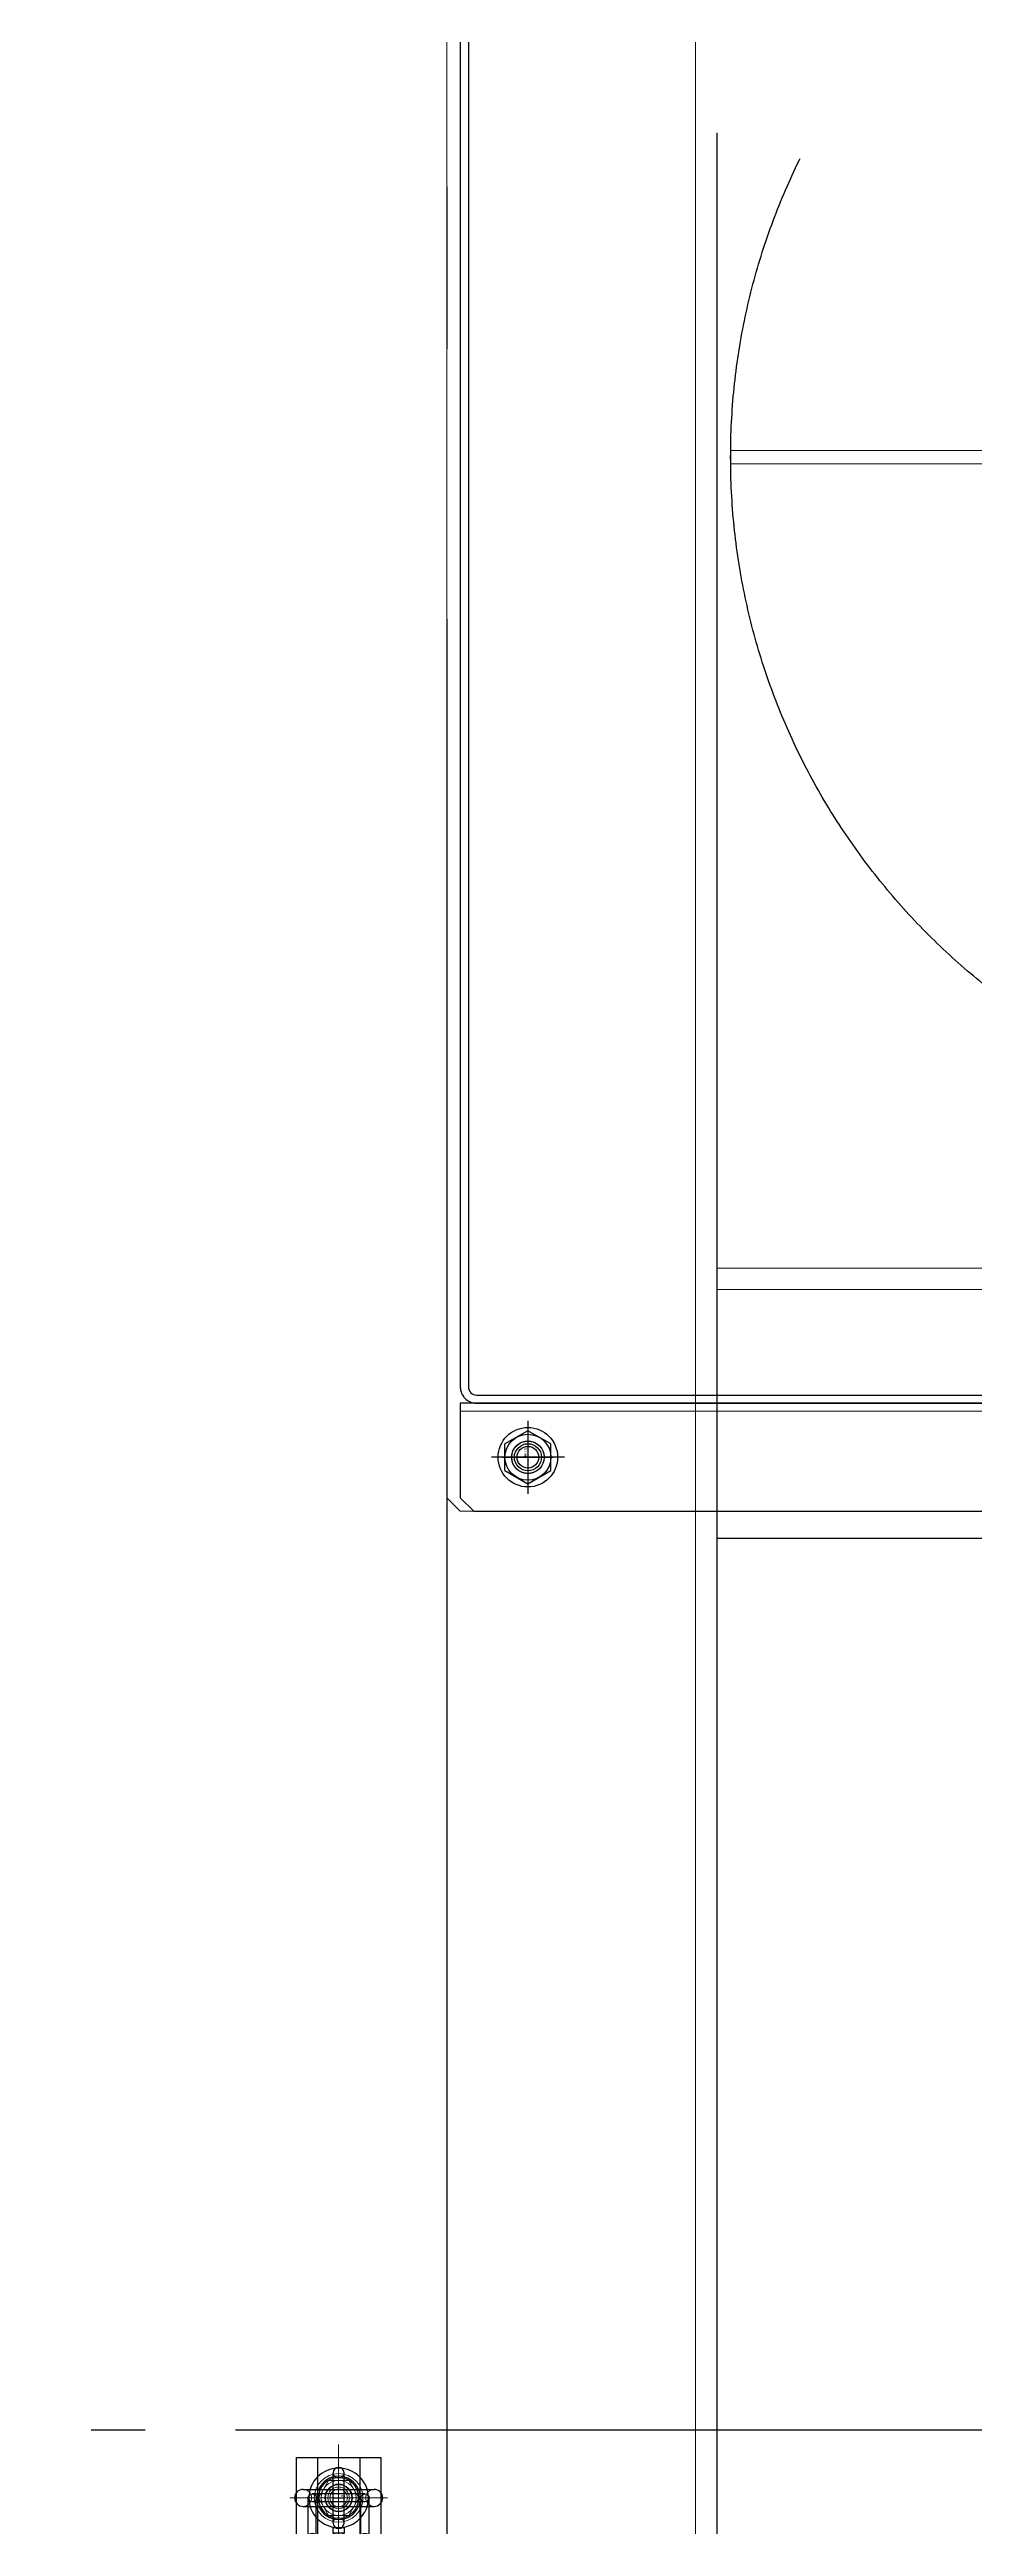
# Model space of a CAD drawing. Units: millimetres at full size. Extents: x -18456 to 18937, y -12290 to 13871.
# Drawn here: x 2088 to 3115, y 2267 to 5016 of the extents above; entities that cross this region are included whole.
import ezdxf
from ezdxf.enums import TextEntityAlignment as Align

# ---------------------------------------------------------------- set-up
doc = ezdxf.new("R2010")
doc.units = ezdxf.units.MM
doc.header["$LTSCALE"] = 100
doc.linetypes.add('CHAIN2', pattern=[12, 9, -1, 1, -1])
doc.linetypes.add('DOUBLE_CHAIN2', pattern=[12.8, 9, -1, 0.6, -0.6, 0.6, -1])
for name, color, linetype in [('0-2_0', 2, 'Continuous'), ('0-3_06_PHANTOM', 2, 'DOUBLE_CHAIN2'), ('0-6_10_DRAFT', 1, 'Continuous')]:
    doc.layers.add(name, color=color, linetype=linetype)
doc.layers.add('0-7_05_CENTER', color=2, linetype='CHAIN2', lineweight=18)
doc.layers.add('0-8_04_HIDDEN', color=7, linetype='Continuous', lineweight=18)
doc.styles.add('ＭＳ ゴシック', font='')
doc.styles.get('ＭＳ ゴシック').set_extended_font_data('MS Gothic')

# ---------------------------------------------------------------- blocks, each defined once
blk = doc.blocks.new('A$C54C30508_1')
at = {"layer": '0-2_0', "color": 134}
for p, q in [((-25, -26), (-25, -1414)), ((-22, -26), (-22, -1414)), ((-19, -1417), (175, -1417)), ((-19, -1420), (175, -1420))]:
    blk.add_line(p, q, dxfattribs=at)
blk.add_lwpolyline([(175, -1420), (-25, -1420), (-25, -1455), (-20, -1460), (670, -1460), (675, -1455), (675, -1420), (475, -1420)], dxfattribs=at)
for radius in [6, 3]:
    blk.add_arc((-19, -1414), radius, 180, 270, dxfattribs=at)
at = {"layer": '0-6_10_DRAFT'}
for p, q in [((0, -1430.66), (0, -1449.34)), ((-9.34, -1440), (9.34, -1440))]:
    blk.add_line(p, q, dxfattribs=at)
blk.add_circle((0, -1440), 6, dxfattribs=at)
at = {"layer": '0-8_04_HIDDEN'}
blk.add_line((-25, -1423), (675, -1423), dxfattribs=at)
blk = doc.blocks.new('M8Tz_2')
at = {"layer": '0-2_0'}
for radius in [4, 3.25]:
    blk.add_circle((0, 0), radius, dxfattribs=at)
at = {"layer": '0-7_05_CENTER'}
for p, q in [((6.92, 0), (-6.92, 0)), ((0, -6.92), (0, 6.92))]:
    blk.add_line(p, q, dxfattribs=at)
blk = doc.blocks.new('A$C479A4CA0_1')
at = {"layer": '0-7_05_CENTER'}
for p, q in [((0, -21.67), (0, 21.67)), ((21.67, 0), (-21.67, 0))]:
    blk.add_line(p, q, dxfattribs=at)
at = {"layer": '0-8_04_HIDDEN'}
for p, q in [((2.5, 250), (-2.5, 250)), ((-2.5, 14.79), (-2.5, 250)), ((2.5, 250), (2.5, 14.79)), ((2.5, 150), (-2.5, 150)), ((2.5, 65), (-2.5, 65)), ((2.5, 40), (-2.5, 40)), ((-2.5, 15), (2.5, 15)), ((-2.5, 14.79), (-2.5, -14.79)), ((2.5, 14.79), (2.5, -14.79)), ((8.5, 4), (11.84, 4)), ((8.5, 4), (8.5, -4)), ((8.5, -4), (11.84, -4)), ((-2.5, -14.79), (-2.5, -250)), ((-2.5, -15), (2.5, -15)), ((2.5, -250), (2.5, -14.79)), ((2.5, -40), (-2.5, -40)), ((2.5, -65), (-2.5, -65)), ((2.5, -150), (-2.5, -150)), ((2.5, -250), (-2.5, -250))]:
    blk.add_line(p, q, dxfattribs=at)
at = {"layer": '0-8_04_HIDDEN', "color": 3}
for points in [[(-2.5, 14.79), (-4.5, 14.31), (-2.5, 17)], [(2.5, 14.79), (4.5, 14.31), (2.5, 17)], [(-2.5, -14.79), (-4.5, -14.31), (-2.5, -17)], [(2.5, -14.79), (4.5, -14.31), (2.5, -17)]]:
    blk.add_lwpolyline(points, close=True, dxfattribs=at)
at = {"layer": '0-8_04_HIDDEN'}
for radius in [15, 12.5]:
    blk.add_circle((0, 0), radius, dxfattribs=at)
blk.add_blockref('M8Tz_2', (0, 0), dxfattribs=at)
blk = doc.blocks.new('10b_2')
at = {"layer": '0-2_0', "color": 134, "linetype": 'CHAIN2'}
for p, q in [((0, -13.51), (0, 13.51)), ((13.51, 0), (-13.51, 0))]:
    blk.add_line(p, q, dxfattribs=at)
at = {"layer": '0-2_0', "color": 134}
for q in [(-9.8, 0), (4.9, 8.49)]:
    blk.add_line((-4.9, 8.49), q, dxfattribs=at)
for points in [[(-9.8, 0), (-4.9, -8.49), (4.9, -8.49)], [(4.9, -8.49), (9.8, 0), (4.9, 8.49)]]:
    blk.add_lwpolyline(points, dxfattribs=at)
for radius in [11, 8.49, 5, 4]:
    blk.add_circle((0, 0), radius, dxfattribs=at)
at = {"layer": '0-6_10_DRAFT', "style": 'ＭＳ ゴシック', "width": 1.8}
blk.add_text('M10', height=0.916, dxfattribs=at).set_placement((0.26, 0.12), align=Align.BOTTOM_LEFT)
blk = doc.blocks.new('A$C64556005')
at = {"layer": '0-7_05_CENTER'}
for p, q in [((-1440, 9.34), (-1440, -9.34)), ((-1430.66, 0), (-1449.34, 0))]:
    blk.add_line(p, q, dxfattribs=at)
at = {"layer": '0-8_04_HIDDEN'}
for p, q in [((-1420, 19), (-1420, -669)), ((-1417, 19), (-1417, -669)), ((-26, 25), (-1414, 25)), ((-26, 22), (-1414, 22))]:
    blk.add_line(p, q, dxfattribs=at)
blk.add_lwpolyline([(15, -680), (-1455, -680), (-1460, -675), (-1460, 25), (-1455, 30), (15, 30), (20, 25), (20, -675)], close=True, dxfattribs=at)
blk.add_circle((-1440, 0), 6, dxfattribs=at)
for radius in [6, 3]:
    blk.add_arc((-1414, 19), radius, 90, 180, dxfattribs=at)
blk = doc.blocks.new('A$C049B7EE3_1')
at = {"layer": '0-3_06_PHANTOM', "color": 7}
blk.add_circle((370, 325), 250.01, dxfattribs=at)
at = {"layer": '0-2_0', "rotation": 270}
blk.add_blockref('A$C54C30508_1', (1440, 650), dxfattribs=at)
at = {"layer": '0-8_04_HIDDEN'}
for name, p in [('A$C64556005', (1440, 650)), ('10b_2', (0, 650))]:
    blk.add_blockref(name, p, dxfattribs=at)
at = {"layer": '0-8_04_HIDDEN', "rotation": 180}
blk.add_blockref('A$C479A4CA0_1', (370, 325), dxfattribs=at)
blk = doc.blocks.new('A$C092B7092_1_1')
at = {"layer": '0-3_06_PHANTOM', "color": 7}
blk.add_line((2065, -620), (2590, -620), dxfattribs=at)
blk.add_lwpolyline([(2065, 1000), (1965, 1000), (1965, -1000), (2065, -1000)], close=True, dxfattribs=at)
blk.add_circle((1995, -590), 6, dxfattribs=at)
at = {"layer": '0-7_05_CENTER'}
for p, q in [((1995, -579.05), (1995, -600.95)), ((2005.95, -590), (1984.05, -590))]:
    blk.add_line(p, q, dxfattribs=at)
at = {"layer": '0-8_04_HIDDEN'}
for p, q in [((2057, -1000), (2057, 1000)), ((2065, -528), (2682, -528))]:
    blk.add_line(p, q, dxfattribs=at)
blk.add_lwpolyline([(2065, -520), (2590, -520), (2682, -520)], dxfattribs=at)
blk = doc.blocks.new('A$C0CFD4AA6')
at = {"layer": '0-2_0', "color": 3}
for p, q in [((-7.8, 40), (-7.8, 0)), ((7.79, 40), (7.79, 0))]:
    blk.add_line(p, q, dxfattribs=at)
at = {"layer": '0-2_0', "color": 134}
for p, q in [((-8.01, 0), (-8.01, -33.92)), ((7.99, 0), (7.99, -33.92)), ((7.99, -10), (-8.01, -10)), ((-6.92, -10), (-6.92, -35)), ((6.91, -10), (6.91, -35))]:
    blk.add_line(p, q, dxfattribs=at)
blk.add_lwpolyline([(-15.6, 40), (15.58, 40), (15.58, 0), (-15.6, 0)], close=True, dxfattribs=at)
for points in [[(7.99, -33.92), (-8.01, -33.92), (-6.92, -35)], [(7.99, -33.92), (6.91, -35), (-6.92, -35)]]:
    blk.add_lwpolyline(points, dxfattribs=at)
blk.add_circle((0, 25), 5, dxfattribs=at)
at = {"layer": '0-7_05_CENTER'}
for p, q in [((0, -39.68), (0, 44.81)), ((9.44, 25), (-9.44, 25))]:
    blk.add_line(p, q, dxfattribs=at)
blk = doc.blocks.new('M8アイナットc')
at = {"layer": '0-2_0'}
for p, q in [((-13.15, 3.15), (13.15, 3.15)), ((-13.15, -3.15), (13.15, -3.15))]:
    blk.add_line(p, q, dxfattribs=at)
for centre, radius, start, end in [((-13.15, 0), 3.15, 90, 270), ((0, 0), 8, 23.18804, 156.81196), ((13.15, 0), 3.15, 270, 90), ((0, 0), 8, 203.18804, 336.81196)]:
    blk.add_arc(centre, radius, start, end, dxfattribs=at)
at = {"layer": '0-7_05_CENTER'}
for p, q in [((0, -10.01), (0, 10.01)), ((-18.09, 0), (18.09, 0))]:
    blk.add_line(p, q, dxfattribs=at)
at = {"layer": '0-8_04_HIDDEN', "color": 2}
for radius in [4, 3.25]:
    blk.add_circle((0, 0), radius, dxfattribs=at)
for centre, radius, start, end in [((-13.15, 0), 3.15, 270, 90), ((0, 0), 8, 156.81196, 203.18804), ((0, 0), 8, 336.81196, 23.18804), ((13.15, 0), 3.15, 90, 270)]:
    blk.add_arc(centre, radius, start, end, dxfattribs=at)
blk = doc.blocks.new('8b_1_1')
at = {"layer": '0-8_04_HIDDEN', "color": 2, "linetype": 'CHAIN2'}
for p, q in [((0, -10.87), (0, 10.87)), ((10.87, 0), (-10.87, 0))]:
    blk.add_line(p, q, dxfattribs=at)
at = {"layer": '0-8_04_HIDDEN', "color": 2}
for p, q in [((-3.75, 6.49), (-7.5, 0)), ((-7.5, 0), (-3.75, -6.49)), ((3.75, 6.49), (-3.75, 6.49)), ((3.75, 6.49), (-3.75, 6.49)), ((7.5, 0), (3.75, 6.49)), ((3.75, -6.49), (7.5, 0)), ((-3.75, -6.49), (3.75, -6.49)), ((-3.75, -6.49), (3.75, -6.49))]:
    blk.add_line(p, q, dxfattribs=at)
for points in [[(-3.75, 6.49), (-7.5, 0), (-3.75, -6.49)], [(3.75, -6.49), (7.5, 0), (3.75, 6.49)]]:
    blk.add_lwpolyline(points, dxfattribs=at)
for radius in [9, 6.5, 4, 3.25]:
    blk.add_circle((0, 0), radius, dxfattribs=at)
at = {"layer": '0-6_10_DRAFT', "style": 'ＭＳ ゴシック', "width": 1.75}
blk.add_text('M8', height=0.733, dxfattribs=at).set_placement((0.76, 0.14), align=Align.BOTTOM_LEFT)
blk = doc.blocks.new('A$C4764547B')
at = {"layer": '0-2_0'}
for p, q in [((-2, -9.3), (-2, 9.3)), ((2, -9.3), (2, 9.3))]:
    blk.add_line(p, q, dxfattribs=at)
for centre, start, end in [((0, 9.3), 0, 180), ((0, -9.3), 180, 0)]:
    blk.add_arc(centre, 2, start, end, dxfattribs=at)
at = {"layer": '0-6_10_DRAFT'}
blk.add_line((-2, 0), (2, 0), dxfattribs=at)
at = {"layer": '0-8_04_HIDDEN', "color": 2}
for centre, start, end in [((0, 9.3), 180, 0), ((0, -9.3), 0, 180)]:
    blk.add_arc(centre, 2, start, end, dxfattribs=at)
blk = doc.blocks.new('A$C5B506AB2')
at = {"layer": '0-2_0'}
for p, q in [((-11.25, 14.51), (-11.25, 0)), ((11.25, 14.51), (11.25, 0)), ((9.75, 1.5), (-9.75, 1.5)), ((-9.77, -1.5), (-7.35, -1.5)), ((9.75, -1.5), (-9.75, -1.5)), ((9.77, -1.5), (7.35, -1.5))]:
    blk.add_line(p, q, dxfattribs=at)
for points in [[(-8.25, 14.51), (-8.25, 1.5), (-7.35, 1.5)], [(8.25, 14.51), (8.25, 1.5), (7.35, 1.5)]]:
    blk.add_lwpolyline(points, dxfattribs=at)
blk.add_lwpolyline([(2, 11), (2, 13), (-2, 13), (-2, 11)], close=True, dxfattribs=at)
for radius in [11, 7.5, 5]:
    blk.add_circle((0, 0), radius, dxfattribs=at)
for centre, radius, start, end in [((-9.75, 14.51), 1.5, 0, 180), ((-9.75, 14.51), 1.5, 180, 0), ((0, 11.51), 2.5, 36.77126, 143.22874), ((9.75, 14.51), 1.5, 0, 180), ((9.75, 14.51), 1.5, 180, 0), ((-9.77, 0), 1.5, 180, 270), ((-9.75, 0), 1.5, 90, 270), ((-9.75, 0), 1.5, 270, 90), ((9.75, 0), 1.5, 90, 270), ((9.75, 0), 1.5, 270, 90), ((9.77, 0), 1.5, 270, 0)]:
    blk.add_arc(centre, radius, start, end, dxfattribs=at)
at = {"layer": '0-6_10_DRAFT'}
blk.add_line((8.25, 14.51), (-8.25, 14.51), dxfattribs=at)
at = {"layer": '0-7_05_CENTER'}
for p, q in [((0, -13.89), (0, 17.93)), ((-14.88, 0), (14.88, 0))]:
    blk.add_line(p, q, dxfattribs=at)
blk = doc.blocks.new('A$C4C410D0F')
at = {"layer": '0-2_0'}
for name in ['M8アイナットc', '8b_1_1', 'A$C4764547B']:
    blk.add_blockref(name, (0, 0), dxfattribs=at)
at = {"layer": '0-2_0', "xscale": -1, "rotation": 180}
blk.add_blockref('A$C5B506AB2', (0, 0), dxfattribs=at)

msp = doc.modelspace()

# ---------------------------------------------------------------- linework, layer by layer
at = {"layer": '0-3_06_PHANTOM', "color": 5}
msp.add_lwpolyline([(-2453.3, 8074), (4474.7, 8074), (4474.7, 2374), (-2453.3, 2374)], close=True, dxfattribs=at)

# ---------------------------------------------------------------- block references
at = {"layer": '0-2_0', "xscale": 3, "yscale": 3}
for name, p in [('A$C092B7092_1_1', (-3365.8, 5224)), ('A$C4C410D0F', (2409.2, 2299)), ('A$C0CFD4AA6', (2409.2, 2224))]:
    msp.add_blockref(name, p, dxfattribs=at)
at = {"layer": '0-2_0', "xscale": 3, "yscale": 3, "rotation": 90}
msp.add_blockref('A$C049B7EE3_1', (4569.2, 3454), dxfattribs=at)

doc.saveas('drawing.dxf')
